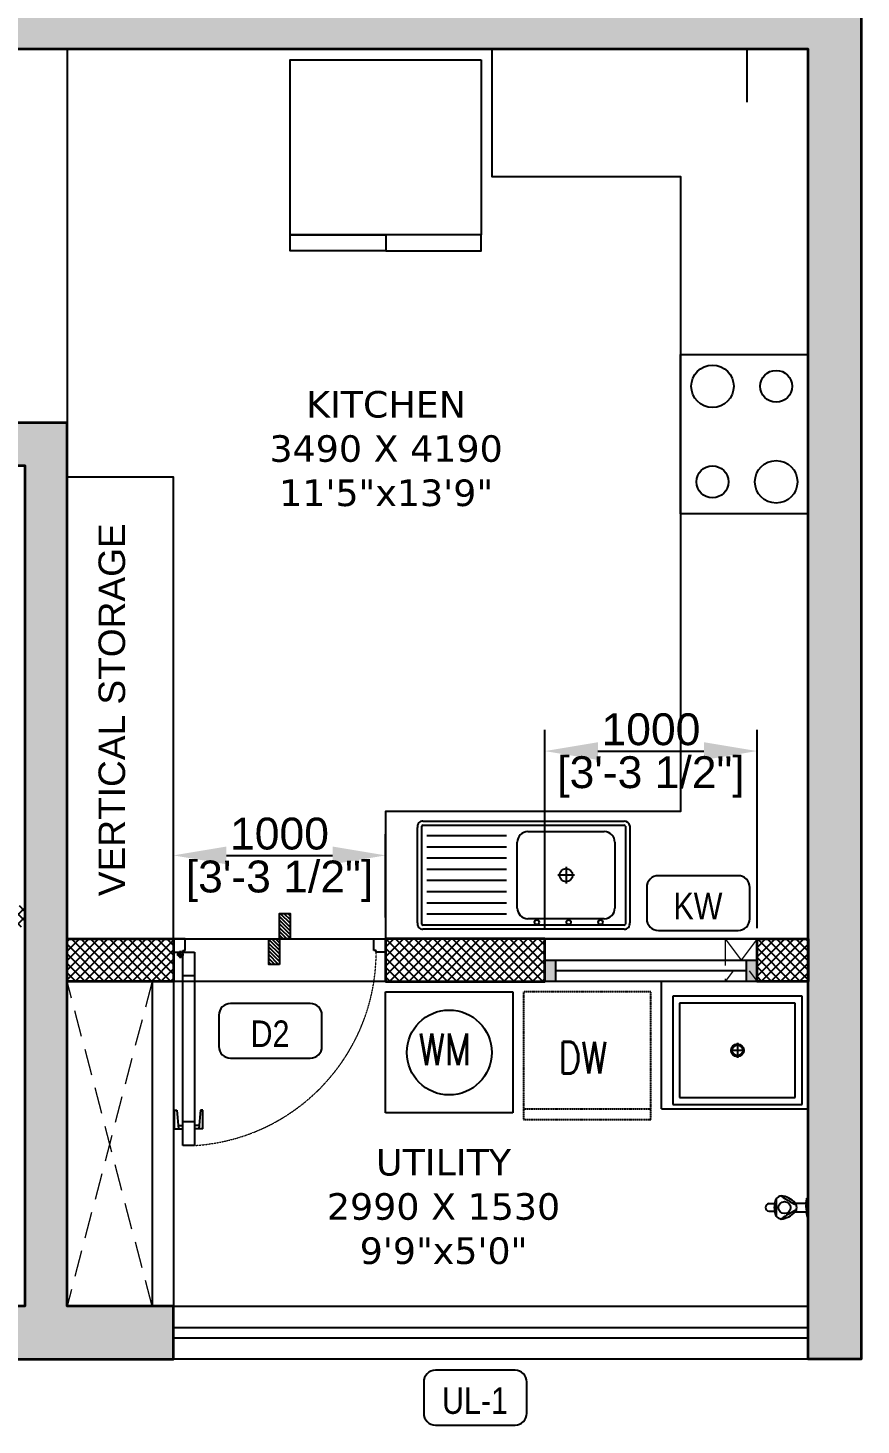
# Model space of a CAD drawing. Header units: millimetres. Extents: x 46985 to 60368, y 184712 to 204375.
# Drawn here: x 55319 to 59244, y 185417 to 191997 of the extents above; entities that cross this region are included whole.
import ezdxf
from ezdxf.enums import TextEntityAlignment as Align

# ---------------------------------------------------------------- set-up
doc = ezdxf.new("R2010")
doc.units = ezdxf.units.MM
for name, pattern in [('( Hidden )', [0.375, 0.25, -0.125]), ('3.5BHK EAST_UN-1$0$DASHED', [0.75, 0.5, -0.25]), ('3BHK  WEST_UN-2$0$2024-08-29_TOWER-A$0$HIDDEN', [9.525, 6.35, -3.175])]:
    doc.linetypes.add(name, pattern=pattern)
for name, color, linetype in [('A-Dimensions', 4, 'Continuous'), ('A-Dishwasher', 253, 'Continuous'), ('A-Door', 11, 'Continuous'), ('A-Door Line', 8, 'Continuous'), ('A-Elevation 10', 8, 'Continuous'), ('A-Fridge', 253, 'Continuous'), ('A-Hatch', 252, 'Continuous'), ('A-Kicthen Platforme', 253, 'Continuous'), ('A-Kitchen Sink', 253, 'Continuous'), ('A-Railing', 6, 'Continuous'), ('A-Room Boundary', 44, 'Continuous'), ('A-Shaft', 8, 'Continuous'), ('A-Shaft Line', 253, 'Continuous'), ('A-Shaft Wall', 253, 'Continuous'), ('A-Stove', 253, 'Continuous'), ('A-Text Main', 44, 'Continuous'), ('A-Utility-Tab', 253, 'Continuous'), ('A-Utilty Sink', 253, 'Continuous'), ('A-Vertival Storage', 253, 'Continuous'), ('A-Washing Machine', 253, 'Continuous'), ('A-Window', 4, 'Continuous')]:
    doc.layers.add(name, color=color, linetype=linetype)
doc.layers.add('A-Wall', color=240, linetype='Continuous', lineweight=35)
doc.styles.add('2024-08-29_TOWER-A$0$simplex-0.8', font='simplex.shx', dxfattribs={"width": 0.8})
doc.styles.add('3.5BHK EAST_UN-1$0$grid_text', font='verdana.ttf')
doc.styles.add('3.5BHK EAST_UN-1$0$Standard', font='arial.ttf')
doc.styles.add('3BHK  WEST_UN-2$0$2024-08-29_TOWER-A$0$simplex-0.8', font='simplex.shx', dxfattribs={"width": 0.8})
doc.styles.add('ARIAL', font='ARIALN.TTF')
doc.styles.add('S', font='arial.ttf', dxfattribs={"height": 150})
doc.dimstyles.new('DIMSMALL', dxfattribs={"dimtxt": 150, "dimasz": 250, "dimexe": 100, "dimexo": 100, "dimgap": 25, "dimtad": 1, "dimdec": 0, "dimzin": 0, "dimdsep": 46, "dimtxsty": 'S', "dimcen": 0, "dimdle": 100, "dimclrd": 8, "dimclre": 8, "dimclrt": 256, "dimazin": 0, "dimtfac": 1, "dimtdec": 0, "dimtix": 1, "dimtmove": 0, "dimatfit": 3, "dimldrblk": '12_DatumFilled', "dimfxl": 1, "dimtolj": 1, "dimtzin": 0, "dimlwd": -1, "dimlwe": -1, "dimarcsym": 0})

# ---------------------------------------------------------------- blocks, each defined once
blk = doc.blocks.new('A$Cdb7a0847')
at = {"layer": 'A-Window', "linetype": 'Continuous'}
for points in [[(0, -100), (0, -200), (50, -200), (50, -100)], [(1000, -200), (1000, -100), (950, -100), (950, -200)]]:
    blk.add_hatch(color=256, dxfattribs=at).paths.add_polyline_path(points)
for p, q in [((0, -100), (0, 0)), ((1000, 0), (0, 0)), ((0, -100), (0, 0)), ((1000, -100), (1000, 0)), ((0, -200), (0, -100)), ((0, -100), (50, -100)), ((0, -200), (0, -100)), ((0, -200), (0, -100)), ((50, -100), (50, -200)), ((50, -100), (950, -100)), ((950, -200), (950, -100)), ((950, -100), (1000, -100)), ((1000, -200), (1000, -100)), ((1000, -200), (1000, -100)), ((1000, -200), (1000, -100)), ((950, -150), (50, -150)), ((1000, -200), (0, -200)), ((50, -200), (0, -200)), ((950, -200), (50, -200)), ((1000, -200), (950, -200))]:
    blk.add_line(p, q, dxfattribs=at)
blk = doc.blocks.new('3BHK  WEST_UN-2$0$wer4t5yyht')
at = {"layer": 'A-Utility-Tab', "linetype": 'Continuous'}
for p, q in [((52776.7, -60595.1), (52775.4, -60593)), ((52799.4, -60582), (52798.2, -60579.9)), ((52919, -60609), (52920.4, -60591.6)), ((52922.8, -60589.4), (52925.4, -60589.4)), ((52925.4, -60634.8), (52925.4, -60589.4)), ((52740.5, -60616.8), (52768.1, -60616.8)), ((52740.5, -60652.7), (52768.1, -60652.7)), ((52864.8, -60614.5), (52913.1, -60614.5)), ((52864.8, -60655.1), (52913.1, -60655.1)), ((52868.1, -60621.6), (52870.5, -60621.6)), ((52868.1, -60647.9), (52870.5, -60647.9)), ((52917, -60634.8), (52919, -60609)), ((52917, -60634.8), (52919, -60660.6)), ((52919, -60660.6), (52920.4, -60678)), ((52925.4, -60680.2), (52925.4, -60634.8)), ((52775.4, -60676.5), (52776.7, -60674.4)), ((52798.2, -60689.7), (52799.4, -60687.5)), ((52922.8, -60680.2), (52925.4, -60680.2))]:
    blk.add_line(p, q, dxfattribs=at)
blk.add_circle((52814.7, -60635.5), 28.4, dxfattribs=at)
for centre, radius, start, end in [((52869.1, -60634.8), 102.6, 155.97834, 169.93301), ((52814.7, -60634.8), 57.3, 106.75199, 133.24801), ((52061.1, -60634.8), 716.6, 356.82979, 3.17021), ((52787.5, -60681.9), 102.6, 41.09723, 84.02166), ((53191.5, -59982.1), 716.6, 236.82979, 243.17021), ((52922.8, -60591.8), 2.39, 90, 175.48601), ((52922.8, -60591.8), 2.39, 90, 175.48601), ((52743.5, -60634.8), 18.2, 99.49742, 260.50258), ((52869.1, -60634.8), 102.6, 169.93301, 190.04944), ((52869.1, -60634.8), 102.6, 190.04944, 204.02166), ((52787.5, -60587.6), 102.6, 275.97834, 318.90277), ((53191.5, -61287.4), 716.6, 116.82979, 123.17021), ((52787.5, -60681.9), 102.6, 35.97834, 41.09723), ((52787.5, -60587.6), 102.6, 318.90277, 324.02166), ((52814.7, -60634.8), 57.3, 346.75199, 13.24801), ((52913.1, -60608.5), 5.97, 270, 355.48601), ((52913.1, -60661), 5.97, 4.51399, 90), ((52814.7, -60634.8), 57.3, 226.75199, 253.24801), ((52922.8, -60677.8), 2.39, 184.51399, 270)]:
    blk.add_arc(centre, radius, start, end, dxfattribs=at)
blk = doc.blocks.new('A$C5491d69a')
at = {"layer": 'A-Door'}
for p, q in [((55.5, 0), (0, 0)), ((0, 0), (0, -62.5)), ((0, -62.5), (44.4, -62.5)), ((33.3, -90.2), (33.3, -56.9)), ((44.4, -62.5), (44.4, -55.5)), ((44.4, -55.5), (55.5, -55.5)), ((44.4, -973.1), (44.4, -62.5)), ((44.4, -62.5), (99.9, -62.5)), ((55.5, -55.5), (55.5, 0)), ((99.9, -62.5), (99.9, -973.1)), ((99.9, -62.5), (99.9, -62.5)), ((944.5, -55.5), (944.5, 0)), ((944.5, 0), (1000, 0)), ((955.6, -55.5), (944.5, -55.5)), ((955.6, -62.5), (955.6, -55.5)), ((1000, -62.5), (955.6, -62.5)), ((1000, 0), (1000, -62.5)), ((16.7, -73.6), (50, -73.6)), ((99.9, -173.5), (44.4, -173.5)), ((5.6, -806.5), (16.7, -806.5)), ((5.6, -895.4), (5.6, -806.5)), ((16.7, -806.5), (24.9, -895.4)), ((127.7, -806.5), (119.5, -895.4)), ((138.8, -806.5), (127.7, -806.5)), ((138.8, -895.4), (138.8, -806.5)), ((5.6, -895.4), (44.4, -895.4)), ((23.3, -878.7), (44.4, -878.7)), ((99.9, -862), (44.4, -862)), ((121, -878.7), (99.9, -878.7)), ((138.8, -895.4), (99.9, -895.4)), ((99.9, -973.1), (44.4, -973.1))]:
    blk.add_line(p, q, dxfattribs=at)
blk.add_circle((33.3, -73.6), 11.1, dxfattribs=at)
at = {"layer": 'A-Door', "linetype": '3.5BHK EAST_UN-1$0$DASHED', "lineweight": 0}
blk.add_arc((41.8, -61.2), 913.8, 273.6494, 359.91777, dxfattribs=at)
blk = doc.blocks.new('2024-08-29_TOWER-A$0$WNTG')
at = {"layer": 'A-Text Main'}
blk.add_lwpolyline([(-187.8, 246.2), (187.8, 246.2, -0.414214), (242.8, 191.2), (242.8, 43.3, -0.414214), (187.8, -11.7), (-187.8, -11.7, -0.414214), (-242.8, 43.3), (-242.8, 191.2, -0.414214)], format="xyb", close=True, dxfattribs=at)
at = {"layer": 'A-Text Main', "style": '2024-08-29_TOWER-A$0$simplex-0.8', "width": 0.8}
blk.add_attdef('WNTG', text='', height=150, dxfattribs=at).set_placement((-1.6, 43), align=Align.CENTER)
blk = doc.blocks.new('TILE DROP')
at = {"layer": 'A-Door Line'}
h = blk.add_hatch(dxfattribs=at)
h.set_pattern_fill('ANSI31', color=8, scale=0.1)
h.set_pattern_definition([(45, (-18.584744, -6.592634), (-0.008838835, 0.008838835), [])])
h.paths.add_polyline_path([(0, 0.05), (-0.12, 0.05), (-0.12, 0), (0, 0)])
h.paths.add_polyline_path([(0.12, -0.05), (0.12, 0), (0, 0), (0, -0.05)])
at = {"layer": 'A-Door Line', "color": 8}
for points in [[(-0.12, 0), (-0.12, 0.05), (0, 0.05), (0, 0)], [(0, -0.05), (0, 0), (0.12, 0), (0.12, -0.05)]]:
    blk.add_lwpolyline(points, close=True, dxfattribs=at)
blk = doc.blocks.new('*U74')
at = {"layer": 'A-Utilty Sink'}
for p, q in [((610, 510), (0, 510)), ((0, 510), (0, 0)), ((577.5, 477.5), (32.5, 477.5)), ((32.5, 477.5), (32.5, 32.5)), ((577.5, 32.5), (577.5, 477.5)), ((610, 0), (610, 510)), ((305, 290), (305, 220)), ((340, 255), (270, 255)), ((0, 0), (610, 0)), ((32.5, 32.5), (577.5, 32.5))]:
    blk.add_line(p, q, dxfattribs=at)
for radius in [30, 25]:
    blk.add_circle((305, 255), radius, dxfattribs=at)
blk = doc.blocks.new('*U73')
at = {"layer": 'A-Dishwasher', "linetype": '3BHK  WEST_UN-2$0$2024-08-29_TOWER-A$0$HIDDEN', "ltscale": 0.2}
for p, q in [((600, 600), (0, 600)), ((0, 600), (0, 0)), ((600, 0), (600, 600)), ((0, 50), (600, 50)), ((0, 0), (600, 0))]:
    blk.add_line(p, q, dxfattribs=at)
at = {"layer": 'A-Dishwasher', "insert": (394.7, 365.3), "char_height": 150, "width": 230.071, "attachment_point": 3, "style": '3BHK  WEST_UN-2$0$2024-08-29_TOWER-A$0$simplex-0.8'}
blk.add_mtext('\\pxqc;DW', dxfattribs=at)
blk = doc.blocks.new('*U72')
at = {"layer": 'A-Washing Machine'}
for p, q in [((0, 570), (600, 570)), ((0, 0), (0, 570)), ((600, 570), (600, 0)), ((600, 0), (0, 0))]:
    blk.add_line(p, q, dxfattribs=at)
blk.add_circle((300, 285), 200, dxfattribs=at)
at = {"layer": 'A-Washing Machine', "insert": (402.8, 374.8), "char_height": 150, "width": 230.071, "attachment_point": 3, "style": '3BHK  WEST_UN-2$0$2024-08-29_TOWER-A$0$simplex-0.8'}
blk.add_mtext('WM', dxfattribs=at)
blk = doc.blocks.new('Unit-1')
at = {"layer": 'A-Hatch', "linetype": 'Continuous'}
h = blk.add_hatch(color=256, dxfattribs=at)
h.dxf.hatch_style = 1
h.paths.add_polyline_path([(-7145, 15335.7), (-6895, 15335.7), (-6895, 16800.1), (-8999.8, 16800.1), (-8999.8, 16550.3), (-7145, 16550.1)])
h.paths.add_polyline_path([(-10800, 15796), (-10800, 12295), (-8145, 12295), (-8145, 12045.7), (-10800, 12045.7), (-10800, 10820), (-11050, 10820), (-11050, 15796)])
h.paths.add_polyline_path([(-5470, 12045.7), (-5270, 12045.7), (-5270, 16550.1), (-4400.1, 16550.1), (-4400.1, 16800.1), (-5470, 16800.1)])
h.paths.add_polyline_path([(-250, 16550.1), (-1050.1, 16550.1), (-1050.1, 16800.1), (0, 16800.1), (0, 16550.1), (0, 13495), (-250, 13495)])
h.paths.add_polyline_path([(-4110, 12295), (-4110, 12045.7), (-250, 12045.7), (-250, 11295.1), (0, 11295.1), (0, 12295)])
h.paths.add_polyline_path([(-3910, 8082.6), (-3910, 6370), (-1440, 6370), (-1440, 6420), (-1240, 6420), (-1240, 6370), (0, 6370), (0, 0), (-250, 0), (-250, 6170), (-4110, 6170), (-4110, 11045.7), (-3910, 11045.7)])
h.paths.add_polyline_path([(-250, 10395.1), (0, 10395.1), (0, 8985.1), (-250, 8985.1)])
h.paths.add_polyline_path([(-3740, 4410), (-6535, 4410), (-6535, 4210), (-3940, 4210), (-3940, 250), (-4840, 250), (-4840, 0), (-3240, 0), (-3240, 250), (-3740, 250)])
h.paths.add_polyline_path([(-7535, 4210), (-8145, 4210), (-10800, 4210), (-10800, 3620.1), (-11050, 3620.1), (-11050.1, 4460.1), (-8145, 4460), (-8145, 4410), (-8150, 4410), (-7535, 4410)])
h.paths.add_polyline_path([(-10800.1, 1820.1), (-10800, 250), (-6535, 250), (-6535, 2135), (-6335, 2135), (-6335, 250), (-5590, 250), (-5590, 0), (-10800, 0), (-11050, 0), (-11050, 250), (-11050.1, 1820.1)])
h = blk.add_hatch(dxfattribs=at)
h.set_pattern_fill('ANSI37', color=256, scale=10)
h.paths.add_polyline_path([(-5470, 15585.7), (-6145, 15585.7), (-6145, 15335.7), (-5470, 15335.7)])
h.paths.add_polyline_path([(-7145, 15335.7), (-7145, 12045.7), (-7045, 12045.7), (-7045, 15335.7)])
h.paths.add_polyline_path([(-2160, 7960), (-2160, 8060), (0, 8060), (0, 7960)])
h.paths.add_polyline_path([(-3910, 8060), (-3010, 8060), (-3010, 7960), (-3910, 7960)])
h.paths.add_polyline_path([(-1440, 7960), (-1240, 7960), (-1240, 7170.4), (-1440, 7170.4)])
h.paths.add_polyline_path([(-2240, 1780), (-1490, 1780), (-1490, 1980), (-2240, 1980)])
h.paths.add_polyline_path([(-490, 1980), (-250, 1980), (-250, 1780), (-490, 1780)])
h.paths.add_polyline_path([(-3740, 1979.9), (-3240, 1979.9), (-3240, 1780), (-3740, 1780)])
h.paths.add_polyline_path([(-4840, 2134.9), (-3940, 2134.9), (-3940, 2035), (-4840, 2035)])
h.paths.add_polyline_path([(-6335, 2135), (-5690, 2135), (-5690, 2035), (-6335, 2035)])
h.paths.add_polyline_path([(-8345, 4870.1), (-8145, 4870.1), (-8145, 4460), (-8345, 4460)])
h.paths.add_polyline_path([(-8345, 8470), (-8145, 8470), (-8145, 7870.1), (-8345, 7870.1)])
h.paths.add_polyline_path([(-9100, 8470), (-9000, 8470), (-9000, 8070), (-9100, 8070)])
at = {"layer": 'A-Door Line'}
blk.add_lwpolyline([(-3240, 1979.9), (-2240, 1979.9)], dxfattribs=at)
at = {"layer": 'A-Elevation 10', "linetype": 'Continuous'}
for points in [[(-940, 1180), (-250, 1180), (-250, 1780)], [(-940, 1180), (-940, 1780)]]:
    blk.add_lwpolyline(points, dxfattribs=at)
at = {"layer": 'A-Elevation 10'}
blk.add_lwpolyline([(-3240, 250), (-250, 250), (-250, 0), (-3240, 0)], close=True, dxfattribs=at)
at = {"layer": 'A-Fridge'}
for points in [[(-1789.5, 6120.2), (-1789.5, 5295.2), (-2689.5, 5295.2), (-2689.5, 6120.2)], [(-2239.5, 5295.2), (-2239.5, 5220.2), (-2689.5, 5220.2), (-2689.5, 5295.2)], [(-2239.5, 5295.2), (-2239.5, 5220.2), (-1789.5, 5220.2), (-1789.5, 5295.2)]]:
    blk.add_lwpolyline(points, close=True, dxfattribs=at)
at = {"layer": 'A-Kicthen Platforme', "linetype": 'Continuous'}
blk.add_lwpolyline([(-1739.5, 6170.4), (-1739.5, 5570.4), (-850, 5570.4), (-851.2, 2580), (-2240, 2580), (-2240, 1980)], dxfattribs=at)
at = {"layer": 'A-Kitchen Sink'}
for p, q in [((-2090, 2055), (-2090, 2505.1)), ((-2070, 2049.2), (-2070, 2510.9)), ((-2064.3, 2535.1), (-1115.7, 2535.1)), ((-2064.3, 2515.1), (-1115.7, 2515.1)), ((-1110, 2510.9), (-1110, 2049.2)), ((-1090, 2513), (-1090, 2055)), ((-1670, 2465.3), (-2045.4, 2465.3)), ((-1620, 2125.1), (-1620, 2435.1)), ((-1570, 2485.1), (-1210, 2485.1)), ((-1160, 2435.1), (-1160, 2125.1)), ((-1670, 2412.6), (-2045.4, 2412.6)), ((-1670, 2359.8), (-2045.4, 2359.8)), ((-1670, 2307.1), (-2045.4, 2307.1)), ((-1390, 2319.3), (-1390, 2280.1)), ((-1670, 2254.3), (-2045.4, 2254.3)), ((-1390, 2280.1), (-1429.2, 2280.1)), ((-1350.8, 2280.1), (-1390, 2280.1)), ((-1390, 2280.1), (-1390, 2240.9)), ((-1670, 2201.6), (-2045.4, 2201.6)), ((-1670, 2148.8), (-2045.4, 2148.8)), ((-1115.7, 2045.1), (-2064.3, 2045.1)), ((-1670, 2096.1), (-2045.4, 2096.1)), ((-1210, 2075.1), (-1570, 2075.1)), ((-1115.7, 2025.1), (-2064.3, 2025.1))]:
    blk.add_line(p, q, dxfattribs=at)
for centre, radius in [((-1390, 2280.1), 30.8), ((-1527.6, 2058.4), 10.8), ((-1377.6, 2058.4), 10.8), ((-1227.6, 2058.4), 10.8)]:
    blk.add_circle(centre, radius, dxfattribs=at)
for centre, radius, start, end in [((-2064.3, 2509.1), 26, 90, 188.76827), ((-2064.3, 2509.1), 6.01, 90, 161.69524), ((-1115.7, 2509.1), 26, 8.76827, 90), ((-1115.7, 2509.1), 6.01, 18.30476, 90), ((-1570, 2435.1), 50, 90, 180), ((-1210, 2435.1), 50, 360, 90), ((-1570, 2125.1), 50, 180, 270), ((-1210, 2125.1), 50, 270, 0), ((-2064.3, 2051.1), 26, 171.23173, 270), ((-2064.3, 2051.1), 6.01, 198.30476, 270), ((-1115.7, 2051.1), 26, 270, 8.76827), ((-1115.7, 2051.1), 6.01, 270, 341.69524)]:
    blk.add_arc(centre, radius, start, end, dxfattribs=at)
at = {"layer": 'A-Railing'}
blk.add_lwpolyline([(-3240, 150), (-250, 150), (-250, 100), (-3240, 100)], close=True, dxfattribs=at)
at = {"layer": 'A-Room Boundary', "linetype": 'Continuous'}
for points in [[(-3740, 1979.9), (-250, 1979.9), (-250, 6170), (-3740, 6170)], [(-3240, 250), (-250, 250), (-250, 1780), (-3240, 1780)]]:
    blk.add_lwpolyline(points, close=True, dxfattribs=at)
at = {"layer": 'A-Shaft', "linetype": '( Hidden )', "lineweight": 0, "ltscale": 500}
blk.add_lwpolyline([(-490, 1980), (-640, 1980), (-640, 1780), (-490, 1780)], close=True, dxfattribs=at)
for points in [[(-490, 1980), (-640, 1780)], [(-640, 1980), (-490, 1780)]]:
    blk.add_lwpolyline(points, dxfattribs=at)
at = {"layer": 'A-Shaft Line', "linetype": '( Hidden )', "lineweight": 0, "ltscale": 500}
for points in [[(-3340, 1780), (-3740.4, 250)], [(-3340, 250), (-3740, 1780)]]:
    blk.add_lwpolyline(points, dxfattribs=at)
at = {"layer": 'A-Shaft Wall', "linetype": 'Continuous'}
for points in [[(-3340, 1780), (-3340, 250)], [(-3240, 1780), (-3240, 250)]]:
    blk.add_lwpolyline(points, dxfattribs=at)
at = {"layer": 'A-Stove'}
blk.add_lwpolyline([(-850, 4732.4), (-250, 4732.4), (-250, 3982.4), (-850, 3982.4), (-850, 4732.4)], dxfattribs=at)
for centre, radius in [((-700, 4582.4), 100), ((-400, 4582.4), 75), ((-400, 4132.4), 100), ((-700.1, 4132.4), 75)]:
    blk.add_circle(centre, radius, dxfattribs=at)
at = {"layer": 'A-Vertival Storage', "linetype": 'Continuous'}
blk.add_lwpolyline([(-3240, 1980), (-3240, 4153.7), (-3740, 4153.7)], dxfattribs=at)
at = {"layer": 'A-Wall'}
blk.add_lwpolyline([(-3910, 8082.6), (-3910, 6370), (-1440, 6370), (-1440, 6420), (-1240, 6420), (-1240, 6370), (0, 6370), (0, 0), (-250, 0), (-250, 6170), (-4110, 6170), (-4110, 11045.7), (-3910, 11045.7), (-3910, 8082.6)], dxfattribs=at)
for points in [[(-3740, 4410), (-6535, 4410), (-6535, 4210), (-3940, 4210), (-3940, 250), (-4840, 250), (-4840, 0), (-3240, 0), (-3240, 250), (-3740, 250)], [(-3740, 1979.9), (-3240, 1979.9), (-3240, 1780), (-3740, 1780)], [(-2240, 1780), (-1490, 1780), (-1490, 1980), (-2240, 1980)], [(-490, 1980), (-250, 1980), (-250, 1780), (-490, 1780)]]:
    blk.add_lwpolyline(points, close=True, dxfattribs=at)
at = {"linetype": 'Continuous'}
blk.add_blockref('*U74', (-887.3, 1200), dxfattribs=at)
at = {"layer": 'A-Dishwasher', "linetype": '3BHK  WEST_UN-2$0$2024-08-29_TOWER-A$0$HIDDEN', "ltscale": 0.2}
blk.add_blockref('*U73', (-1590, 1130), dxfattribs=at)
at = {"layer": 'A-Door', "linetype": 'Continuous'}
blk.add_blockref('A$C5491d69a', (-3240, 1980), dxfattribs=at)
at = {"layer": 'A-Door Line', "color": 8, "xscale": 1000.000000000004, "yscale": 1000.000000000004, "zscale": 1000.000000000004, "rotation": 89.99999999999999}
blk.add_blockref('TILE DROP', (-2740, 1979.9), dxfattribs=at)
at = {"layer": 'A-Text Main'}
ref = blk.add_blockref('2024-08-29_TOWER-A$0$WNTG', (-766.9, 2265.9), dxfattribs=dict(at, xscale=-1, rotation=180))
ref.add_attrib('WNTG', 'KW', dxfattribs={"height": 125, "style": 'ARIAL'}).set_placement((-768.5, 2072.4), align=Align.CENTER)
ref = blk.add_blockref('2024-08-29_TOWER-A$0$WNTG', (-2782.8, 1664.1), dxfattribs=dict(at, xscale=-1, rotation=180))
ref.add_attrib('WNTG', 'D2', dxfattribs={"height": 125, "style": 'ARIAL'}).set_placement((-2784.4, 1470.7), align=Align.CENTER)
ref = blk.add_blockref('2024-08-29_TOWER-A$0$WNTG', (-1817.5, -63.5), dxfattribs=dict(at, xscale=-1, rotation=180))
ref.add_attrib('WNTG', 'UL-1', dxfattribs={"height": 125, "style": 'ARIAL'}).set_placement((-1819.1, -257), align=Align.CENTER)
at = {"layer": 'A-Utility-Tab'}
blk.add_blockref('3BHK  WEST_UN-2$0$wer4t5yyht', (-53175.4, 61349.8), dxfattribs=at)
at = {"layer": 'A-Washing Machine'}
blk.add_blockref('*U72', (-2240, 1160), dxfattribs=at)
at = {"layer": 'A-Window'}
blk.add_blockref('A$Cdb7a0847', (-1490, 1980), dxfattribs=at)
at = {"layer": 'A-Text Main', "linetype": 'Continuous', "char_height": 125, "attachment_point": 5, "style": '3.5BHK EAST_UN-1$0$grid_text'}
for s, insert, width in [('KITCHEN\\P3490 X 4190\\P11\'5"x13\'9"', (-2237.7, 4288.2), 1167.553), ('UTILITY\\P2990 X 1530\\P9\'9"x5\'0"', (-1967.1, 718.6), 1102.157)]:
    blk.add_mtext(s, dxfattribs=dict(at, insert=insert, width=width))
at = {"layer": 'A-Text Main', "insert": (-3529, 3059.1), "char_height": 125, "attachment_point": 5, "rotation": 90, "style": '3.5BHK EAST_UN-1$0$Standard'}
blk.add_mtext_dynamic_manual_height_columns('VERTICAL STORAGE', width=2605.029, gutter_width=487.9, heights=[-129.3], dxfattribs=at)
blk = doc.blocks.new('*D43')
at = {"layer": 'A-Dimensions', "color": 8, "transparency": 16777216}
for p, q in [((57754.4, 187756.4), (57754.4, 188690.9)), ((58754.4, 187756.4), (58754.4, 188690.9)), ((58004.4, 188590.9), (58504.4, 188590.9))]:
    blk.add_line(p, q, dxfattribs=at)
for points in [[(58004.4, 188632.5), (58004.4, 188549.2), (57754.4, 188590.9)], [(58504.4, 188632.5), (58504.4, 188549.2), (58754.4, 188590.9)]]:
    blk.add_solid(points, dxfattribs=at)
at = {"layer": 'Defpoints', "color": 0, "transparency": 16777216}
for p in [(58754.4, 188590.9), (57754.4, 187656.4), (58754.4, 187656.4)]:
    blk.add_point(p, dxfattribs=at)
at = {"layer": 'A-Dimensions', "lineweight": 30, "transparency": 16777216, "char_height": 150, "attachment_point": 5, "style": 'S'}
for s, insert in [('\\A1;1000', (58254.4, 188692.5)), ('\\A1;[3\'-3 1/2"]', (58254.4, 188468.8))]:
    blk.add_mtext(s, dxfattribs=dict(at, insert=insert))
blk = doc.blocks.new('12_DatumFilled')
at = {"color": 8, "linetype": 'ByBlock'}
blk.add_solid([(0, 0.577), (-1, 0), (0, -0.577)], dxfattribs=at)
blk = doc.blocks.new('*D46')
at = {"layer": 'A-Dimensions', "color": 8, "transparency": 16777216}
for p, q in [((58705.5, 193146.4), (58705.5, 193396.4)), ((57904.4, 192896.4), (58805.5, 192896.4)), ((58705.5, 192896.4), (58705.5, 192146.4)), ((57904.4, 192146.4), (58805.5, 192146.4)), ((58705.5, 191896.4), (58705.5, 191646.4))]:
    blk.add_line(p, q, dxfattribs=at)
for points in [[(58663.8, 193146.4), (58747.2, 193146.4), (58705.5, 192896.4)], [(58663.8, 191896.4), (58747.2, 191896.4), (58705.5, 192146.4)]]:
    blk.add_solid(points, dxfattribs=at)
at = {"layer": 'Defpoints', "color": 0, "transparency": 16777216}
for p in [(57804.4, 192896.4), (57804.4, 192146.4), (58705.5, 192146.4)]:
    blk.add_point(p, dxfattribs=at)
at = {"layer": 'A-Dimensions', "lineweight": 30, "transparency": 16777216, "char_height": 150, "attachment_point": 5, "rotation": 90, "style": 'S'}
for s, insert in [('\\A1;[2\'-5 1/2"]', (58827.6, 192521.4)), ('\\A1;750', (58603.9, 192521.4))]:
    blk.add_mtext(s, dxfattribs=dict(at, insert=insert))
blk = doc.blocks.new('*D50')
at = {"layer": 'A-Dimensions', "color": 8, "transparency": 16777216}
for p, q in [((56004.4, 187806.4), (56004.4, 188199.6)), ((57004.4, 187806.4), (57004.4, 188199.6)), ((56254.4, 188099.6), (56754.4, 188099.6))]:
    blk.add_line(p, q, dxfattribs=at)
for points in [[(56254.4, 188141.2), (56254.4, 188057.9), (56004.4, 188099.6)], [(56754.4, 188141.2), (56754.4, 188057.9), (57004.4, 188099.6)]]:
    blk.add_solid(points, dxfattribs=at)
at = {"layer": 'Defpoints', "color": 0, "transparency": 16777216}
for p in [(57004.4, 188099.6), (56004.4, 187706.4), (57004.4, 187706.4)]:
    blk.add_point(p, dxfattribs=at)
at = {"layer": 'A-Dimensions', "lineweight": 30, "transparency": 16777216, "char_height": 150, "attachment_point": 5, "style": 'S'}
for s, insert in [('\\A1;1000', (56504.4, 188201.2)), ('\\A1;[3\'-3 1/2"]', (56504.4, 187977.5))]:
    blk.add_mtext(s, dxfattribs=dict(at, insert=insert))

msp = doc.modelspace()

# ---------------------------------------------------------------- block references
at = {"linetype": 'Continuous'}
msp.add_blockref('Unit-1', (59244.4, 185726.4), dxfattribs=at)

# ---------------------------------------------------------------- dimensions: what is measured, and where the dimension line sits
at = {"layer": 'A-Dimensions', "lineweight": 30}
dim = msp.add_linear_dim(base=(58705.5, 192146.4), p1=(57804.4, 192896.4), p2=(57804.4, 192146.4), angle=90, dimstyle='DIMSMALL', override={"dimpost": '\\X'}, dxfattribs=at)
dim.commit()
dim.dimension.update_dxf_attribs({"geometry": '*D46', "text_midpoint": (58705.5, 192521.4)})
for base, p1, p2, picture, middle in [((58754.4, 188590.9), (57754.4, 187656.4), (58754.4, 187656.4), '*D43', (58254.4, 188590.9)), ((57004.4, 188099.6), (56004.4, 187706.4), (57004.4, 187706.4), '*D50', (56504.4, 188099.6))]:
    dim = msp.add_linear_dim(base=base, p1=p1, p2=p2, dimstyle='DIMSMALL', override={"dimpost": '\\X'}, dxfattribs=at)
    dim.commit()
    dim.dimension.update_dxf_attribs({"geometry": picture, "text_midpoint": middle})

doc.saveas('drawing.dxf')
